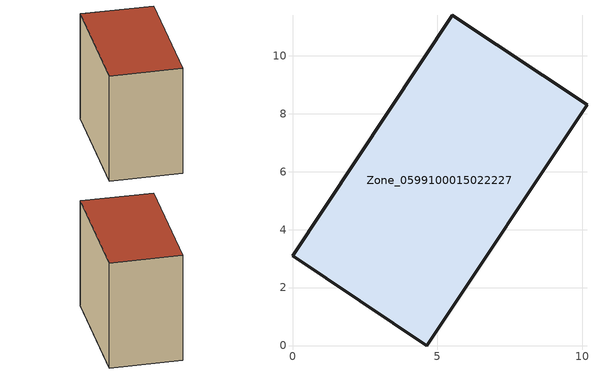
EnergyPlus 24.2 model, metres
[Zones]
Zone_0599100015022227
 floor ground (C_G): 4.63,0 0,3.1 5.52,11.39 10.16,8.3 z0.52
 wall outside (C_F): 0,3.1 4.63,0 10.16,8.3 5.52,11.39 0,3.1 z0.52:9.32
 roof outside (C_R): 10.16,8.3 5.52,11.39 0,3.1 4.63,0 z9.32
[BUILDING]
Pand.0599100015022227: North Axis=0; Terrain=City; Loads Convergence Tolerance Value=0.04; Temperature Convergence Tolerance Value=0.4; Solar Distribution=FullExterior; Maximum Number of Warmup Days=25; Minimum Number of Warmup Days=1
[Site:Location]
Rotterdam.The.Hague.AP_ZH_NLD Design_Conditions: Latitude=51.96; Longitude=4.45; Time Zone=1; Elevation=-4.5
[SITE:GROUNDTEMPERATURE:BUILDINGSURFACE]
18, 18, 18, 18, 18, 18, 18, 18, 18, 18, 18, 18
[MATERIAL] Thermal Absorptance=0.9; Solar Absorptance=0.7; Visible Absorptance=0.7
Name | Roughness | Thickness | Conductivity | Density | Specific Heat
G.TI.2006-2014 | MediumSmooth | 0.15 | 0.06 | 540 | 1210
F.TI.2006-2014 | Rough | 0.3 | 0.12 | 1920 | 840
R.TI.2006-2014 | MediumRough | 0.2 | 0.08 | 1500 | 1000
[CONSTRUCTION]
C_G: G.TI.2006-2014
C_F: F.TI.2006-2014
C_R: R.TI.2006-2014
[ZONE]
Zone_0599100015022227: Type=1; Multiplier=1; Ceiling Height=Autocalculate; Volume=Autocalculate; Floor Area=autocalculate; Part of Total Floor Area=Yes
[ZONEINFILTRATION:DESIGNFLOWRATE]
Infil_Zone_0599100015022227: Zone or ZoneList or Space or SpaceList=Zone_0599100015022227; Schedule=AlwaysOn; Design Flow Rate Calculation Method=Flow/Area; Flow Rate per Floor Area=0.0015; Constant Term Coefficient=1; Temperature Term Coefficient=0; Velocity Term Coefficient=0; Velocity Squared Term Coefficient=0
[HVACTEMPLATE:ZONE:IDEALLOADSAIRSYSTEM]
Zone_0599100015022227: Maximum Heating Supply Air Temperature=50; Minimum Cooling Supply Air Temperature=13; Maximum Heating Supply Air Humidity Ratio=0.0156; Minimum Cooling Supply Air Humidity Ratio=0.0077; Heating Limit=NoLimit; Cooling Limit=NoLimit; Dehumidification Control Type=ConstantSensibleHeatRatio; Cooling Sensible Heat Ratio=0.7; Dehumidification Setpoint=60; Humidification Control Type=None; Humidification Setpoint=30; Outdoor Air Method=None; Outdoor Air Flow Rate per Person=0.00944; Outdoor Air Flow Rate per Zone Floor Area=0; Outdoor Air Flow Rate per Zone=0; Demand Controlled Ventilation Type=None; Outdoor Air Economizer Type=NoEconomizer; Heat Recovery Type=None; Sensible Heat Recovery Effectiveness=0.7; Latent Heat Recovery Effectiveness=0.65
[ZONECONTROL:THERMOSTAT]
ThermostatControl_Zone_0599100015022227: Zone or ZoneList=Zone_0599100015022227; Control Type Schedule=DualSetpointControlType; Control 1=Thermostat_Zone_0599100015022227; Temperature Difference Between Cutout And Setpoint=0
[THERMOSTATSETPOINT:DUALSETPOINT]
Thermostat_Zone_0599100015022227: Heating Setpoint Temperature Schedule=HeatingSetpoint_Zone_0599100015022227; Cooling Setpoint Temperature Schedule=CoolingSetpoint_Zone_0599100015022227
[SCHEDULE:COMPACT]
HeatingSetpoint_Zone_0599100015022227: Through: 12/31, For: AllDays, Until: 24:00, 21
CoolingSetpoint_Zone_0599100015022227: Through: 12/31, For: AllDays, Until: 24:00, 24
DualSetpointControlType: Through: 12/31, For: AllDays, Until: 24:00, 4
AlwaysOn: Through: 12/31, For: AllDays, Until: 24:00, 1
